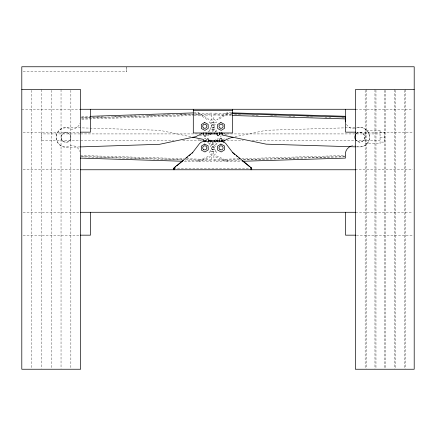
<?xml version="1.0" encoding="UTF-8"?>
<svg xmlns="http://www.w3.org/2000/svg" width="436" height="436" viewBox="0 0 436 436"><rect width="100%" height="100%" fill="white"/><g stroke="black" fill="none" stroke-linecap="round" stroke-linejoin="round"><path stroke-width="0.33" stroke-dasharray="2.18 1.64" d="M184.374 161.298L198.653 161.74L198.702 160.05M227.047 114.406L227.102 112.717L231.859 112.864M208.686 134.522L208.501 135.492L207.307 135.607M217.21 139.313L217.302 138.964L218.49 138.85M207.934 142.332L209.155 143.531L210.266 142.637M212.686 131.563C215.994 127.65 216.136 128.14 211.247 126.625L211.275 125.666C213.22 124.712 218.071 125.143 213.722 122.298L214 113.088L231.838 113.627M213.237 142.114L212.692 142.904C213.406 144.627 218.06 147.324 212.948 146.992C207.803 147.809 212.85 149.406 214.087 150.883L213.765 151.782C210.37 151.624 206.435 150.714 211.929 155.499M204.315 138.501L205.487 138.239L205.961 139.106M221.45 135.956L220.278 136.217L220.087 135.918M215.242 131.803C218.616 128.151 213.264 130.337 211.782 129.645C207.612 127.198 213.466 127.759 214.523 126.598L214.49 125.639C212.545 124.691 207.694 125.137 212.032 122.282L211.733 113.071L193.9 113.66M207.765 142.24L207.416 142.349M211.923 118.946C206.441 123.742 210.375 122.821 213.765 122.658L214.092 123.562C209.918 126.522 209.901 126.015 214.261 128.702L213.994 129.623C212.517 130.315 207.16 128.151 210.544 131.786M213.842 155.499C219.335 150.72 215.4 151.63 212.005 151.788L211.683 150.883C212.921 149.406 217.967 147.815 212.823 146.992C207.705 147.324 212.365 144.627 213.073 142.904L212.534 142.109M207.961 131.863L209.307 130.92L210.435 131.906M210.419 142.801C207.22 146.403 212.632 144.038 213.978 144.817L214.245 145.744L211.258 147.842L211.286 148.801C213.231 149.755 218.082 149.325 213.738 152.164L214.022 161.375L227.096 160.971M215.351 131.917L216.474 130.931L217.826 131.868M227.102 112.717L216.801 119.426L218.011 119.916L227.058 114.025L231.821 114.172M198.653 161.74L210.354 156.835L209.389 155.946L198.691 160.432L185.093 160.012M218.349 142.349L218.005 142.245M199.383 135.918L203.356 135.084M222.442 139.384L226.42 138.555M235.037 136.762L266.189 130.277L359.471 127.405A9.81 9.81 0 0 1 369.325 139.455A9.81 9.81 0 0 1 355.133 145.853M81.679 116.603L89.838 116.33M193.873 112.897L198.631 112.739L208.953 119.415L207.738 119.911L198.674 114.047L80.36 117.954M81.706 117.366L89.865 117.099M97.342 116.848L104.144 116.625M113.66 116.308L120.461 116.085M129.983 115.774L136.779 115.545M147.662 115.186L153.777 114.984M163.298 114.673L170.1 114.445M179.616 114.134L186.417 113.91M81.734 118.292L211.76 113.998M81.766 119.213L193.41 115.529M194.091 115.507L211.792 114.919M79.973 146.921L66.354 147.368A9.81 9.81 0 0 1 56.478 135.34A9.81 9.81 0 0 1 70.654 128.914L71.084 129.22A8.9 8.9 0 0 0 80.028 123.099M213.962 159.527L238.47 158.775M241.876 158.666L345.361 155.483M213.994 160.453L239.985 159.652M243.386 159.549L344.707 156.431M240.677 160.012L227.08 160.432L216.376 155.946L215.417 156.835L227.118 161.74L241.397 161.298M243.397 159.93L345.399 156.791M23.157 71.668L126.653 71.668L126.653 67.378M21.8 109.273L80.388 109.273M355.613 109.273L412.848 109.273M23.152 132.163L80.66 132.163M356.408 132.163L412.848 132.163M380.061 132.288L384.557 132.288L384.557 142.092L380.061 142.092M79.995 133.923L41.207 133.923L41.207 140.463L79.995 140.463M80.676 133.923L199.748 133.923M222.883 133.923L380.061 133.923M380.061 137.193L384.557 137.193M80.676 140.463L173.893 140.463M182.739 140.463L202.473 140.463M226.965 140.463L243.299 140.463M252.144 140.463L380.061 140.463M173.642 168.46L251.703 168.46M23.152 169.768L79.706 169.768M355.34 169.768L412.848 169.768M23.152 212.278L79.706 212.278M355.613 212.278L412.848 212.278M23.152 235.168L79.592 235.168M356.408 235.168L412.848 235.168M213.972 114.014L231.81 114.554M234.53 114.635L240.65 114.821M252.21 115.169L258.33 115.355M270.571 115.72L276.691 115.905M288.932 116.276L295.052 116.461M306.612 116.81L312.732 116.995M324.973 117.366L331.093 117.551M341.971 117.878L344.691 117.96M213.945 114.941L231.647 115.475M356.07 146.872L359.471 146.976A9.81 9.81 0 0 0 369.319 134.915A9.81 9.81 0 0 0 355.122 128.527M80.409 155.483L183.894 158.666M186.619 158.753L211.809 159.527M81.745 156.448L182.384 159.543M185.785 159.652L211.776 160.448M80.371 156.791L181.692 159.908M198.674 160.971L211.749 161.375L212.032 152.164C207.689 149.319 212.539 149.75 214.485 148.801L214.512 147.842L211.525 145.744L211.792 144.823C213.133 144.038 218.55 146.403 215.351 142.801M190.734 136.762L159.581 130.277L66.299 127.405A9.81 9.81 0 0 0 56.446 139.455A9.81 9.81 0 0 0 70.637 145.853L71.063 145.548A8.9 8.9 0 0 1 80.028 151.646M199.59 139.651L201.503 140.975M225.843 134.675L224.257 133.487M215.504 142.643L216.616 143.531L217.831 142.338M213.825 118.963C219.324 123.742 215.384 122.838 211.994 122.68L211.667 123.584C215.853 126.538 215.869 126.031 211.515 128.724L213.095 131.541M198.631 112.739L198.685 114.428M227.063 160.05L227.118 161.74M405.398 89.653L405.398 368.556M404.39 90.334L404.39 368.556M395.588 90.334L395.588 368.556M394.58 89.653L394.58 368.556M385.778 90.334L385.778 368.556M384.77 90.334L384.77 368.556M375.968 90.334L375.968 368.556M374.96 89.653L374.96 368.556M366.158 89.653L366.158 368.556M365.15 90.334L365.15 368.556M126.336 67.378L126.336 71.668M70.85 90.334L70.85 368.556M61.04 89.653L61.04 368.556M51.23 90.334L51.23 368.556M41.42 89.653L41.42 368.556M31.61 90.334L31.61 368.556M356.294 133.694A4.91 4.91 0 0 1 363.531 134.01A4.91 4.91 0 0 1 362.589 141.193A4.91 4.91 0 0 1 355.514 139.624M350.898 146.164A8.9 8.9 0 0 1 354.702 145.548M356.201 133.852A4.905 4.905 0 0 1 363.433 133.945A4.905 4.905 0 0 1 362.708 141.139A4.905 4.905 0 0 1 355.602 139.793M198.642 139.297A12.388 12.388 0 0 1 197.726 138.866M354.697 128.838A8.9 8.9 0 0 1 345.732 122.739M226.175 134.806A12.388 12.388 0 0 1 227.123 135.16M380.061 130.653L365.591 130.653L365.591 143.733L380.061 143.733L380.061 130.653M62.68 141.144A4.905 4.905 0 0 0 70.806 138.681A4.905 4.905 0 0 0 64.604 132.871A4.905 4.905 0 0 0 62.68 141.144M63.416 141.378A4.905 4.905 0 0 0 70.899 137.362A4.905 4.905 0 0 0 63.678 132.887A4.905 4.905 0 0 0 63.416 141.378"/><path stroke-width="0.65" d="M345.416 121.486A8.9 8.9 0 0 1 345.345 118.903L345.421 116.292L231.859 112.864M217.112 139.934L217.242 141.291M206.054 132.713L205.994 135.351L205.52 136.217L204.56 136.25L203.705 134.561L203.792 132.789M211.084 140.566L210.817 142.043M214.681 133.896L214.801 132.915M221.995 132.784L222.142 134.103M219.504 134.021L219.733 132.713M221.979 140.169L221.744 141.645M217.237 133.171L217.297 135.503L218.202 135.825L219.531 134.479L219.989 132.762M208.522 141.291L208.468 138.959L207.563 138.637C205.765 140.621 204.604 144.441 203.323 139.384L192.723 137.177M201.53 133.498L199.617 134.822A12.388 12.388 0 0 0 196.887 136.114L196.189 136.593L159.631 144.289L80.655 146.899M192.091 153.265L198.625 144.752A6.54 6.54 0 0 1 204.288 141.482L221.057 141.482A6.54 6.54 0 0 1 226.725 144.752L233.255 153.265L234.797 154.535M208.332 141.182L209.983 140.092M192.816 152.328L174.329 167.549L173.642 168.329L173.642 169.768M217.324 133.411L216.36 134.119M173.642 168.46L175.692 166.77M176.722 165.925L183.382 160.443M186.455 157.908L187.48 157.064M189.017 155.799L190.554 154.535M219.548 141.918L219.804 139.106L220.284 138.245L221.243 138.212L222.093 139.907L222.202 141.836M233.075 137.171L228.916 138.37A12.388 12.388 0 0 1 226.18 139.651L224.556 140.621L223.423 142.19M90.519 116.308L193.192 112.919M242.759 161.26L345.437 158.099L345.361 155.483A8.9 8.9 0 0 1 350.898 146.164M21.8 89.653L80.66 89.653L80.66 369.238L21.8 369.238L21.8 66.763L414.2 66.763L414.2 369.238L355.34 369.238L355.34 89.653L414.2 89.653M80.66 109.273L355.34 109.273M193.295 110.581L232.535 110.581M80.66 132.163L90.47 132.163L90.47 109.273M355.727 132.163L345.53 132.163L345.53 109.273M201.11 133.923L203.83 133.923M205.874 133.923L209.275 133.923M210.637 133.923L217.439 133.923M219.482 133.923L222.202 133.923M203.83 140.463L205.874 140.463M208.593 140.463L214.719 140.463M216.763 140.463L220.164 140.463M221.521 140.463L224.927 140.463M80.388 169.768L355.613 169.768M80.66 212.278L355.34 212.278M80.273 235.168L90.47 235.168L90.47 212.278M355.727 235.168L345.53 235.168L345.53 212.278M231.838 113.627L345.399 117.055M232.328 115.491L345.345 118.903M355.389 146.85L266.189 144.158L222.436 135.078L221.635 132.735M80.328 158.099L182.33 161.238M232.535 152.328L251.016 167.549L251.703 168.329L251.703 169.768M236.334 155.799L237.358 156.644M238.895 157.908L239.92 158.753M241.969 160.443L249.654 166.77M250.678 167.615L251.703 168.46M208.359 133.269L210.354 134.468L211.111 133.879L210.986 132.898M217.439 141.188L215.444 139.983L214.686 140.572L214.948 142.049M219.668 140.239L219.94 141.58M208.55 133.165L208.702 134.005M251.016 167.549L251.016 169.768M232.535 109.273L232.535 132.98L193.295 132.98L193.295 109.273M174.329 167.549L174.329 169.768M355.514 139.624A4.91 4.91 0 0 1 355.591 134.588M204.626 122.489L201.279 124.592L201.427 128.544L204.92 130.391L208.266 128.288L208.119 124.336L204.626 122.489M220.91 122.489L217.564 124.592L217.711 128.544L221.21 130.391L224.556 128.288L224.404 124.336L220.91 122.489M204.626 144.071L201.279 146.174L201.427 150.126L204.92 151.973L208.266 149.87L208.119 145.918L204.626 144.071M220.91 144.071L217.564 146.174L217.711 150.126L221.21 151.973L224.556 149.87L224.404 145.918L220.91 144.071M220.027 149.635A2.06 2.06 0 0 0 223.118 147.853A2.06 2.06 0 0 0 220.027 146.065A2.06 2.06 0 0 0 220.027 149.635M203.743 149.635A2.06 2.06 0 0 0 206.833 147.853A2.06 2.06 0 0 0 203.743 146.065A2.06 2.06 0 0 0 203.743 149.635M203.743 128.053A2.06 2.06 0 0 0 206.833 126.271A2.06 2.06 0 0 0 203.743 124.483A2.06 2.06 0 0 0 203.743 128.053M220.027 128.053A2.06 2.06 0 0 0 223.118 126.271A2.06 2.06 0 0 0 220.027 124.483A2.06 2.06 0 0 0 220.027 128.053"/></g></svg>
